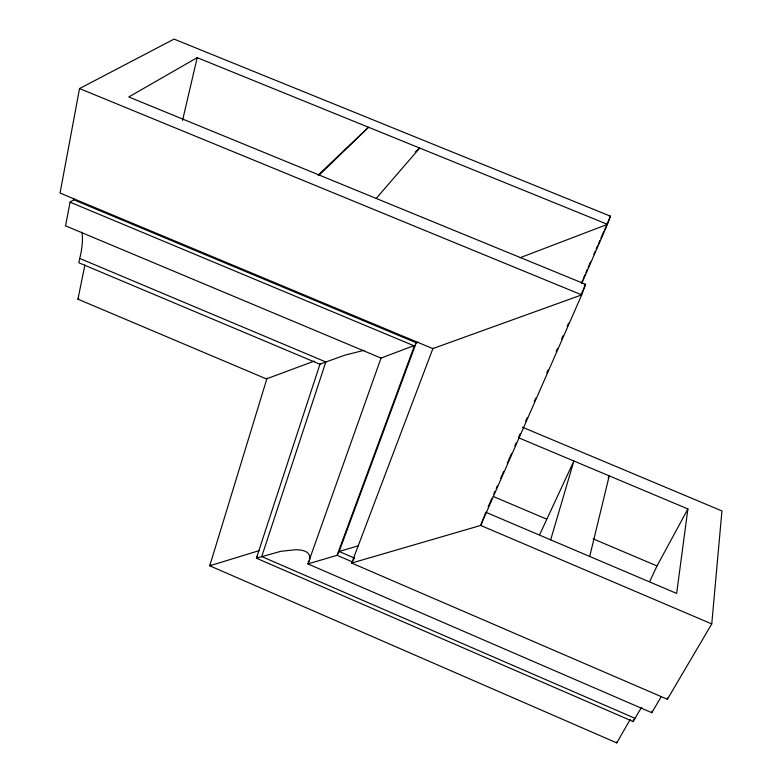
<?xml version="1.0" encoding="UTF-8"?>
<svg xmlns="http://www.w3.org/2000/svg" width="782" height="782" viewBox="0 0 782 782"><rect width="100%" height="100%" fill="white"/><g stroke="black" fill="none" stroke-linecap="round" stroke-linejoin="round"><path stroke-width="1.17" d="M433.072 348.127L351.675 563.05L667.378 699.274L711.757 623.928L721.942 510.939L522.288 427.148M667.378 699.274L667.554 697.906M518.769 437.842L687.896 508.935L676.645 593.43L485.778 512.249L485.153 513.872M320.112 363.747L256.398 558.192L633.225 721.571L633.528 719.645M267.082 378.048L209.742 565.787L616.744 742.9L616.93 741.835M520.167 257.689L607.497 224.346L610.478 216.184L174.054 39.1L79.529 88.561L60.058 193.046L432.798 348.606L581.73 294.873L585.581 284.316L128.786 96.958L197.191 57.653L607.497 224.346L581.759 283.397M73.86 198.648L73.645 199.752L70.077 202.157L65.541 225.842L381.03 358.068L414.656 345.4M364.041 350.336L344.94 355.136L319.779 364.187L78.865 262.781L79.735 258.441A52.433 18.348 -67.3 0 0 81.875 232.176M314.081 361.157L266.398 378.908L77.926 299.174L84.906 264.942M182.548 120.389L197.191 57.653M589.706 556.452L609.227 475.867L608.201 477.958M309.496 560.303C311.08 556.295 308.294 551.926 304.257 550.958A67.77 24.985 -31.1 0 0 295.576 549.726L280.787 551.32L256.398 558.192L256.897 557.4M550.665 539.844L573.88 461.009L539.688 534.565M482.611 520.441L480.686 525.445L351.675 563.05L353.073 560.362M482.934 519.619L484.205 516.325M484.527 515.504L484.84 514.693M581.339 283.084L582.707 279.936M583.626 277.835L584.995 274.678M585.913 272.576L587.302 269.389M588.23 267.258L590.547 261.941M593.812 254.443L595.219 251.208M596.167 249.057L597.575 245.822M598.513 243.652L599.941 240.377M600.889 238.197L603.743 231.648M604.701 229.449L606.148 226.135M607.115 223.926L610.478 216.184L609.295 216.634M488.163 506.804L489.356 504.077M489.757 503.168L491.761 498.593M493.774 493.999L494.986 491.223M496.199 488.447L497.42 485.671M500.685 478.203L501.917 475.397M502.327 474.449L503.569 471.634M507.293 463.11L508.124 461.214M508.544 460.256L509.805 457.392M510.216 456.434L511.477 453.56M514.849 445.848L516.13 442.944M518.681 437.109L520.079 433.922M525.699 421.097L527.107 417.862M534.262 401.528L535.699 398.233M546.804 372.877L548.143 369.837M556.197 351.421L557.556 348.322M561.662 338.958L563.03 335.83M567.175 326.358L568.563 323.181M581.27 294.159L582.707 290.894M583.186 289.799L585.581 284.316L584.174 284.834M649.774 581.378L657.007 565.953L687.896 508.935M353.523 559.501L353.865 558.837M354.314 557.977L354.617 557.41M616.744 742.9L630.253 719.381M633.225 721.571L635.082 718.345A49.706 9.296 -68.8 0 1 641.797 707.329M381.264 357.677A38.416 10.342 -27.8 0 1 381.03 358.068L307.903 563.93L651.826 712.715L661.289 696.527M415.936 343.288L418.067 342.096M257.063 557.136L257.679 556.178M210.729 564.35L209.742 565.787L259.497 550.528M376.22 198.442L419.719 148.052L415.213 152.158M319.232 175.07L368.527 127.261L318.059 175.158M77.926 299.174L78.718 298.529M358.567 545.719L339.144 551.486L337.081 555.298L307.903 563.93A34.946 12.893 -30.6 0 0 309.261 561.036M79.529 88.561L581.73 294.873L480.686 525.445L711.757 623.928M73.645 199.752L416.249 342.76L339.144 551.486L354.598 558.153M70.077 202.157L414.343 345.927L337.081 555.298L352.594 561.984M79.735 258.441L325.82 361.958L261.735 556.559L635.082 718.345M493.11 496.414L546.53 519.082M593.127 538.847L657.007 565.953M652.032 711.112A49.706 9.296 -68.8 0 1 651.826 712.715"/></g></svg>
